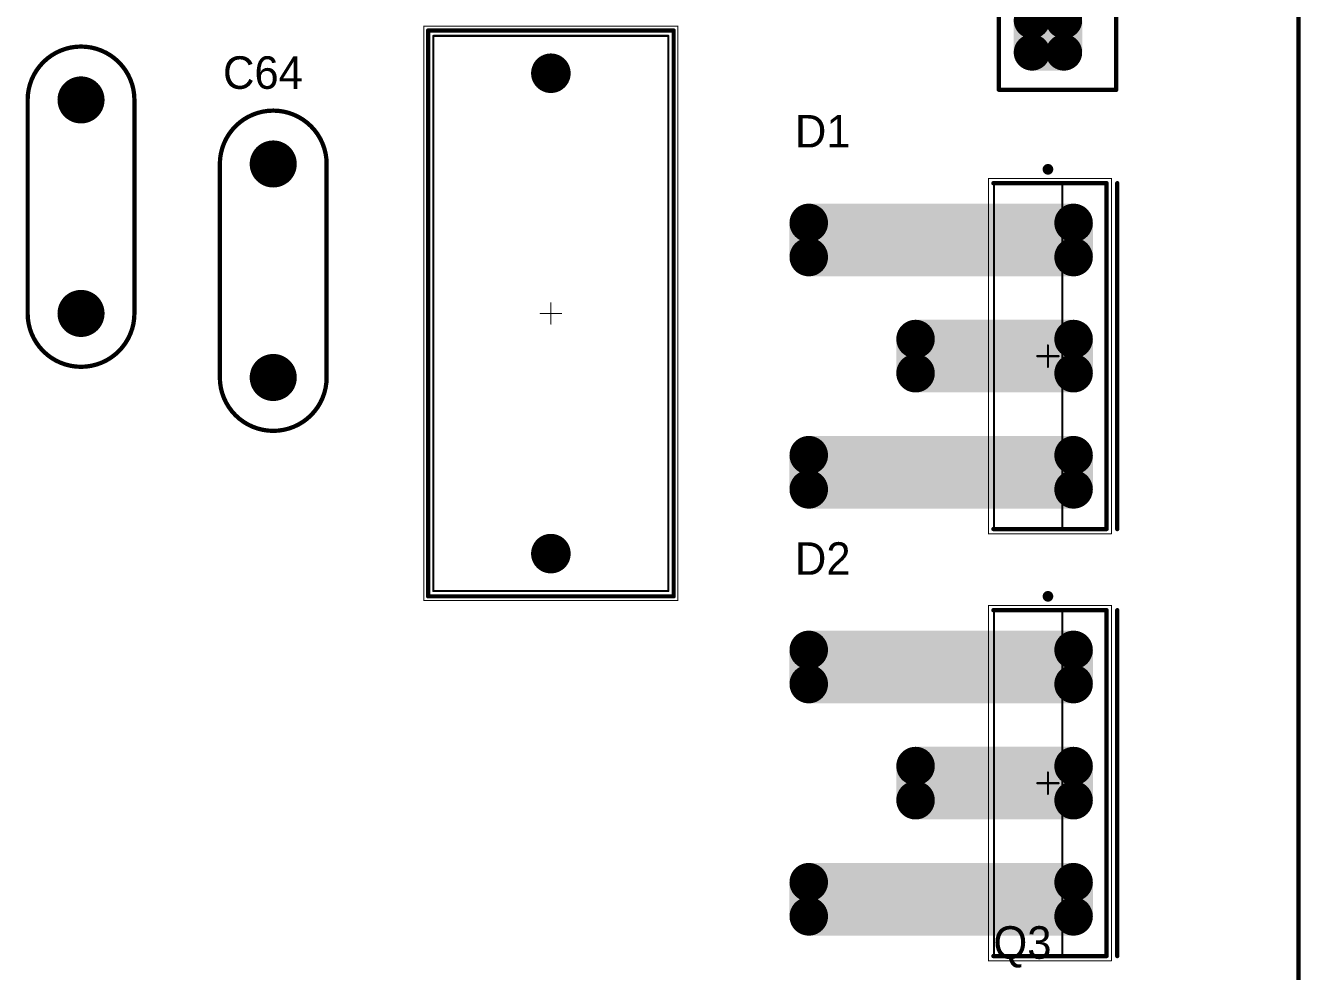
# Model space of a CAD drawing. Header units: millimetres. Extents: x 0 to 230, y -2 to 202.
# Drawn here: x 170.4 to 230.1, y 96.2 to 140.5 of the extents above; entities that cross this region are included whole.
import ezdxf

# ---------------------------------------------------------------- set-up
doc = ezdxf.new("R2010")
doc.units = ezdxf.units.MM
for name, color, linetype in [('BottomLayer', 5, 'Continuous'), ('BottomSolder', 6, 'Continuous'), ('Mechanical13', 56, 'Continuous'), ('Mechanical15', 56, 'Continuous'), ('MultiLayer', 9, 'Continuous'), ('TopLayer', 1, 'Continuous'), ('TopOverlay', 2, 'Continuous'), ('TopSolder', 216, 'Continuous')]:
    doc.layers.add(name, color=color, linetype=linetype)

# ---------------------------------------------------------------- blocks, each defined once
blk = doc.blocks.new('INF_PG_TO247_2_MOD_6')
at = {"layer": 'BottomLayer', "const_width": 0.8}
for points in [[(-11.6, 6.24, 1), (-10.8, 6.24, 1)], [(0.8, 6.24, 1), (1.6, 6.24, 1)], [(-11.6, 4.64, 1), (-10.8, 4.64, 1)], [(0.8, 4.64, 1), (1.6, 4.64, 1)], [(-6.6, 0.8, 1), (-5.8, 0.8, 1)], [(0.8, 0.8, 1), (1.6, 0.8, 1)], [(-6.6, -0.8, 1), (-5.8, -0.8, 1)], [(0.8, -0.8, 1), (1.6, -0.8, 1)], [(-11.6, -4.64, 1), (-10.8, -4.64, 1)], [(0.8, -4.64, 1), (1.6, -4.64, 1)], [(-11.6, -6.24, 1), (-10.8, -6.24, 1)], [(0.8, -6.24, 1), (1.6, -6.24, 1)]]:
    blk.add_lwpolyline(points, format="xyb", close=True, dxfattribs=at)
at = {"layer": 'BottomLayer'}
for points in [[(-11.2, 3.84), (1.2, 3.84), (-11.2, 7.04), (1.2, 7.04)], [(-12, 4.64), (2, 4.64), (-12, 6.24), (2, 6.24)], [(-6.2, -1.6), (1.2, -1.6), (-6.2, 1.6), (1.2, 1.6)], [(-7, -0.8), (2, -0.8), (-7, 0.8), (2, 0.8)], [(-11.2, -7.04), (1.2, -7.04), (-11.2, -3.84), (1.2, -3.84)], [(-12, -6.24), (2, -6.24), (-12, -4.64), (2, -4.64)]]:
    blk.add_solid(points, dxfattribs=at)
at = {"layer": 'BottomSolder', "const_width": 0.902}
for points in [[(-11.651, 6.24, 1), (-10.749, 6.24, 1)], [(0.749, 6.24, 1), (1.651, 6.24, 1)], [(-11.651, 4.64, 1), (-10.749, 4.64, 1)], [(0.749, 4.64, 1), (1.651, 4.64, 1)], [(-6.651, 0.8, 1), (-5.749, 0.8, 1)], [(0.749, 0.8, 1), (1.651, 0.8, 1)], [(-6.651, -0.8, 1), (-5.749, -0.8, 1)], [(0.749, -0.8, 1), (1.651, -0.8, 1)], [(-11.651, -4.64, 1), (-10.749, -4.64, 1)], [(0.749, -4.64, 1), (1.651, -4.64, 1)], [(-11.651, -6.24, 1), (-10.749, -6.24, 1)], [(0.749, -6.24, 1), (1.651, -6.24, 1)]]:
    blk.add_lwpolyline(points, format="xyb", close=True, dxfattribs=at)
at = {"layer": 'BottomSolder'}
for points in [[(-11.2, 3.738), (1.2, 3.738), (-11.2, 7.142), (1.2, 7.142)], [(-12.102, 4.64), (2.102, 4.64), (-12.102, 6.24), (2.102, 6.24)], [(-6.2, -1.702), (1.2, -1.702), (-6.2, 1.702), (1.2, 1.702)], [(-7.102, -0.8), (2.102, -0.8), (-7.102, 0.8), (2.102, 0.8)], [(-11.2, -7.142), (1.2, -7.142), (-11.2, -3.738), (1.2, -3.738)], [(-12.102, -6.24), (2.102, -6.24), (-12.102, -4.64), (2.102, -4.64)]]:
    blk.add_solid(points, dxfattribs=at)
at = {"layer": 'Mechanical13', "const_width": 0.1}
for points in [[(-2.53, -8.075), (-2.53, 8.075)], [(-2.53, 8.075), (2.72, 8.075)], [(0.67, -8.075), (0.67, 8.075)], [(2.72, -8.075), (2.72, 8.075)], [(-2.53, -8.075), (2.72, -8.075)]]:
    blk.add_lwpolyline(points, dxfattribs=at)
at = {"layer": 'Mechanical13', "const_width": 0.05}
for points in [[(-2.555, 8.075, 1), (-2.505, 8.075, 1)], [(-2.555, 8.075, 1), (-2.505, 8.075, 1)], [(0.645, 8.075, 1), (0.695, 8.075, 1)], [(2.695, 8.075, 1), (2.745, 8.075, 1)], [(2.695, 8.075, 1), (2.745, 8.075, 1)], [(-2.555, -8.075, 1), (-2.505, -8.075, 1)], [(-2.555, -8.075, 1), (-2.505, -8.075, 1)], [(0.645, -8.075, 1), (0.695, -8.075, 1)], [(2.695, -8.075, 1), (2.745, -8.075, 1)], [(2.695, -8.075, 1), (2.745, -8.075, 1)]]:
    blk.add_lwpolyline(points, format="xyb", close=True, dxfattribs=at)
at = {"layer": 'Mechanical15'}
for points, const_width in [([(-2.78, 8.325), (2.97, 8.325)], 0.05), ([(-2.78, -8.325), (-2.78, 8.325)], 0.05), ([(2.97, -8.325), (2.97, 8.325)], 0.05), ([(-0.5, 0), (0.5, 0)], 0.1), ([(0, -0.5), (0, 0.5)], 0.1), ([(-2.78, -8.325), (2.97, -8.325)], 0.05)]:
    blk.add_lwpolyline(points, dxfattribs=dict(at, const_width=const_width))
for points, const_width in [([(-2.792, 8.325, 1), (-2.768, 8.325, 1)], 0.025), ([(-2.792, 8.325, 1), (-2.768, 8.325, 1)], 0.025), ([(2.957, 8.325, 1), (2.982, 8.325, 1)], 0.025), ([(2.957, 8.325, 1), (2.982, 8.325, 1)], 0.025), ([(-0.525, 0, 1), (-0.475, 0, 1)], 0.05), ([(-0.025, 0.5, 1), (0.025, 0.5, 1)], 0.05), ([(0.475, 0, 1), (0.525, 0, 1)], 0.05), ([(-0.025, -0.5, 1), (0.025, -0.5, 1)], 0.05), ([(-2.792, -8.325, 1), (-2.768, -8.325, 1)], 0.025), ([(-2.792, -8.325, 1), (-2.768, -8.325, 1)], 0.025), ([(2.957, -8.325, 1), (2.982, -8.325, 1)], 0.025), ([(2.957, -8.325, 1), (2.982, -8.325, 1)], 0.025)]:
    blk.add_lwpolyline(points, format="xyb", close=True, dxfattribs=dict(at, const_width=const_width))
at = {"layer": 'MultiLayer', "const_width": 0.8}
for points in [[(-11.6, 6.24, 1), (-10.8, 6.24, 1)], [(0.8, 6.24, 1), (1.6, 6.24, 1)], [(-11.6, 4.64, 1), (-10.8, 4.64, 1)], [(0.8, 4.64, 1), (1.6, 4.64, 1)], [(-6.6, 0.8, 1), (-5.8, 0.8, 1)], [(0.8, 0.8, 1), (1.6, 0.8, 1)], [(-6.6, -0.8, 1), (-5.8, -0.8, 1)], [(0.8, -0.8, 1), (1.6, -0.8, 1)], [(-11.6, -4.64, 1), (-10.8, -4.64, 1)], [(0.8, -4.64, 1), (1.6, -4.64, 1)], [(-11.6, -6.24, 1), (-10.8, -6.24, 1)], [(0.8, -6.24, 1), (1.6, -6.24, 1)]]:
    blk.add_lwpolyline(points, format="xyb", close=True, dxfattribs=at)
at = {"layer": 'MultiLayer'}
for points in [[(-11.2, 3.84), (1.2, 3.84), (-11.2, 7.04), (1.2, 7.04)], [(-12, 4.64), (2, 4.64), (-12, 6.24), (2, 6.24)], [(-6.2, -1.6), (1.2, -1.6), (-6.2, 1.6), (1.2, 1.6)], [(-7, -0.8), (2, -0.8), (-7, 0.8), (2, 0.8)], [(-11.2, -7.04), (1.2, -7.04), (-11.2, -3.84), (1.2, -3.84)], [(-12, -6.24), (2, -6.24), (-12, -4.64), (2, -4.64)]]:
    blk.add_solid(points, dxfattribs=at)
at = {"layer": 'TopLayer', "const_width": 0.8}
for points in [[(-11.6, 6.24, 1), (-10.8, 6.24, 1)], [(0.8, 6.24, 1), (1.6, 6.24, 1)], [(-11.6, 4.64, 1), (-10.8, 4.64, 1)], [(0.8, 4.64, 1), (1.6, 4.64, 1)], [(-6.6, 0.8, 1), (-5.8, 0.8, 1)], [(0.8, 0.8, 1), (1.6, 0.8, 1)], [(-6.6, -0.8, 1), (-5.8, -0.8, 1)], [(0.8, -0.8, 1), (1.6, -0.8, 1)], [(-11.6, -4.64, 1), (-10.8, -4.64, 1)], [(0.8, -4.64, 1), (1.6, -4.64, 1)], [(-11.6, -6.24, 1), (-10.8, -6.24, 1)], [(0.8, -6.24, 1), (1.6, -6.24, 1)]]:
    blk.add_lwpolyline(points, format="xyb", close=True, dxfattribs=at)
at = {"layer": 'TopLayer'}
for points in [[(-11.2, 3.84), (1.2, 3.84), (-11.2, 7.04), (1.2, 7.04)], [(-12, 4.64), (2, 4.64), (-12, 6.24), (2, 6.24)], [(-6.2, -1.6), (1.2, -1.6), (-6.2, 1.6), (1.2, 1.6)], [(-7, -0.8), (2, -0.8), (-7, 0.8), (2, 0.8)], [(-11.2, -7.04), (1.2, -7.04), (-11.2, -3.84), (1.2, -3.84)], [(-12, -6.24), (2, -6.24), (-12, -4.64), (2, -4.64)]]:
    blk.add_solid(points, dxfattribs=at)
at = {"layer": 'TopOverlay'}
for points, const_width in [([(0.125, 8.75, 1), (-0.125, 8.75, 1)], 0.25), ([(-0.188, 8.75, 1), (-0.063, 8.75, 1)], 0.125), ([(0.063, 8.75, 1), (0.188, 8.75, 1)], 0.125), ([(-2.605, 8.1, 1), (-2.505, 8.1, 1)], 0.1), ([(2.695, 8.1, 1), (2.795, 8.1, 1)], 0.1), ([(2.695, 8.1, 1), (2.795, 8.1, 1)], 0.1), ([(3.195, 8.1, 1), (3.295, 8.1, 1)], 0.1), ([(-2.605, -8.1, 1), (-2.505, -8.1, 1)], 0.1), ([(2.695, -8.1, 1), (2.795, -8.1, 1)], 0.1), ([(2.695, -8.1, 1), (2.795, -8.1, 1)], 0.1), ([(3.195, -8.1, 1), (3.295, -8.1, 1)], 0.1)]:
    blk.add_lwpolyline(points, format="xyb", close=True, dxfattribs=dict(at, const_width=const_width))
at = {"layer": 'TopOverlay', "const_width": 0.2}
for points in [[(-2.555, 8.1), (2.745, 8.1)], [(2.745, -8.1), (2.745, 8.1)], [(3.245, -8.1), (3.245, 8.1)], [(-2.555, -8.1), (2.745, -8.1)]]:
    blk.add_lwpolyline(points, dxfattribs=at)
at = {"layer": 'TopSolder', "const_width": 0.902}
for points in [[(-11.651, 6.24, 1), (-10.749, 6.24, 1)], [(0.749, 6.24, 1), (1.651, 6.24, 1)], [(-11.651, 4.64, 1), (-10.749, 4.64, 1)], [(0.749, 4.64, 1), (1.651, 4.64, 1)], [(-6.651, 0.8, 1), (-5.749, 0.8, 1)], [(0.749, 0.8, 1), (1.651, 0.8, 1)], [(-6.651, -0.8, 1), (-5.749, -0.8, 1)], [(0.749, -0.8, 1), (1.651, -0.8, 1)], [(-11.651, -4.64, 1), (-10.749, -4.64, 1)], [(0.749, -4.64, 1), (1.651, -4.64, 1)], [(-11.651, -6.24, 1), (-10.749, -6.24, 1)], [(0.749, -6.24, 1), (1.651, -6.24, 1)]]:
    blk.add_lwpolyline(points, format="xyb", close=True, dxfattribs=at)
at = {"layer": 'TopSolder'}
for points in [[(-11.2, 3.738), (1.2, 3.738), (-11.2, 7.142), (1.2, 7.142)], [(-12.102, 4.64), (2.102, 4.64), (-12.102, 6.24), (2.102, 6.24)], [(-6.2, -1.702), (1.2, -1.702), (-6.2, 1.702), (1.2, 1.702)], [(-7.102, -0.8), (2.102, -0.8), (-7.102, 0.8), (2.102, 0.8)], [(-11.2, -7.142), (1.2, -7.142), (-11.2, -3.738), (1.2, -3.738)], [(-12.102, -6.24), (2.102, -6.24), (-12.102, -4.64), (2.102, -4.64)]]:
    blk.add_solid(points, dxfattribs=at)
blk = doc.blocks.new('INF_PG_TO247_2_MOD_7')
at = {"layer": 'BottomLayer', "const_width": 0.8}
for points in [[(-11.6, 6.24, 1), (-10.8, 6.24, 1)], [(0.8, 6.24, 1), (1.6, 6.24, 1)], [(-11.6, 4.64, 1), (-10.8, 4.64, 1)], [(0.8, 4.64, 1), (1.6, 4.64, 1)], [(-6.6, 0.8, 1), (-5.8, 0.8, 1)], [(0.8, 0.8, 1), (1.6, 0.8, 1)], [(-6.6, -0.8, 1), (-5.8, -0.8, 1)], [(0.8, -0.8, 1), (1.6, -0.8, 1)], [(-11.6, -4.64, 1), (-10.8, -4.64, 1)], [(0.8, -4.64, 1), (1.6, -4.64, 1)], [(-11.6, -6.24, 1), (-10.8, -6.24, 1)], [(0.8, -6.24, 1), (1.6, -6.24, 1)]]:
    blk.add_lwpolyline(points, format="xyb", close=True, dxfattribs=at)
at = {"layer": 'BottomLayer'}
for points in [[(-11.2, 3.84), (1.2, 3.84), (-11.2, 7.04), (1.2, 7.04)], [(-12, 4.64), (2, 4.64), (-12, 6.24), (2, 6.24)], [(-6.2, -1.6), (1.2, -1.6), (-6.2, 1.6), (1.2, 1.6)], [(-7, -0.8), (2, -0.8), (-7, 0.8), (2, 0.8)], [(-11.2, -7.04), (1.2, -7.04), (-11.2, -3.84), (1.2, -3.84)], [(-12, -6.24), (2, -6.24), (-12, -4.64), (2, -4.64)]]:
    blk.add_solid(points, dxfattribs=at)
at = {"layer": 'BottomSolder', "const_width": 0.902}
for points in [[(-11.651, 6.24, 1), (-10.749, 6.24, 1)], [(0.749, 6.24, 1), (1.651, 6.24, 1)], [(-11.651, 4.64, 1), (-10.749, 4.64, 1)], [(0.749, 4.64, 1), (1.651, 4.64, 1)], [(-6.651, 0.8, 1), (-5.749, 0.8, 1)], [(0.749, 0.8, 1), (1.651, 0.8, 1)], [(-6.651, -0.8, 1), (-5.749, -0.8, 1)], [(0.749, -0.8, 1), (1.651, -0.8, 1)], [(-11.651, -4.64, 1), (-10.749, -4.64, 1)], [(0.749, -4.64, 1), (1.651, -4.64, 1)], [(-11.651, -6.24, 1), (-10.749, -6.24, 1)], [(0.749, -6.24, 1), (1.651, -6.24, 1)]]:
    blk.add_lwpolyline(points, format="xyb", close=True, dxfattribs=at)
at = {"layer": 'BottomSolder'}
for points in [[(-11.2, 3.738), (1.2, 3.738), (-11.2, 7.142), (1.2, 7.142)], [(-12.102, 4.64), (2.102, 4.64), (-12.102, 6.24), (2.102, 6.24)], [(-6.2, -1.702), (1.2, -1.702), (-6.2, 1.702), (1.2, 1.702)], [(-7.102, -0.8), (2.102, -0.8), (-7.102, 0.8), (2.102, 0.8)], [(-11.2, -7.142), (1.2, -7.142), (-11.2, -3.738), (1.2, -3.738)], [(-12.102, -6.24), (2.102, -6.24), (-12.102, -4.64), (2.102, -4.64)]]:
    blk.add_solid(points, dxfattribs=at)
at = {"layer": 'Mechanical13', "const_width": 0.1}
for points in [[(-2.53, -8.075), (-2.53, 8.075)], [(-2.53, 8.075), (2.72, 8.075)], [(0.67, -8.075), (0.67, 8.075)], [(2.72, -8.075), (2.72, 8.075)], [(-2.53, -8.075), (2.72, -8.075)]]:
    blk.add_lwpolyline(points, dxfattribs=at)
at = {"layer": 'Mechanical13', "const_width": 0.05}
for points in [[(-2.555, 8.075, 1), (-2.505, 8.075, 1)], [(-2.555, 8.075, 1), (-2.505, 8.075, 1)], [(0.645, 8.075, 1), (0.695, 8.075, 1)], [(2.695, 8.075, 1), (2.745, 8.075, 1)], [(2.695, 8.075, 1), (2.745, 8.075, 1)], [(-2.555, -8.075, 1), (-2.505, -8.075, 1)], [(-2.555, -8.075, 1), (-2.505, -8.075, 1)], [(0.645, -8.075, 1), (0.695, -8.075, 1)], [(2.695, -8.075, 1), (2.745, -8.075, 1)], [(2.695, -8.075, 1), (2.745, -8.075, 1)]]:
    blk.add_lwpolyline(points, format="xyb", close=True, dxfattribs=at)
at = {"layer": 'Mechanical15'}
for points, const_width in [([(-2.78, 8.325), (2.97, 8.325)], 0.05), ([(-2.78, -8.325), (-2.78, 8.325)], 0.05), ([(2.97, -8.325), (2.97, 8.325)], 0.05), ([(-0.5, 0), (0.5, 0)], 0.1), ([(0, -0.5), (0, 0.5)], 0.1), ([(-2.78, -8.325), (2.97, -8.325)], 0.05)]:
    blk.add_lwpolyline(points, dxfattribs=dict(at, const_width=const_width))
for points, const_width in [([(-2.792, 8.325, 1), (-2.768, 8.325, 1)], 0.025), ([(-2.792, 8.325, 1), (-2.768, 8.325, 1)], 0.025), ([(2.957, 8.325, 1), (2.982, 8.325, 1)], 0.025), ([(2.957, 8.325, 1), (2.982, 8.325, 1)], 0.025), ([(-0.525, 0, 1), (-0.475, 0, 1)], 0.05), ([(-0.025, 0.5, 1), (0.025, 0.5, 1)], 0.05), ([(0.475, 0, 1), (0.525, 0, 1)], 0.05), ([(-0.025, -0.5, 1), (0.025, -0.5, 1)], 0.05), ([(-2.792, -8.325, 1), (-2.768, -8.325, 1)], 0.025), ([(-2.792, -8.325, 1), (-2.768, -8.325, 1)], 0.025), ([(2.957, -8.325, 1), (2.982, -8.325, 1)], 0.025), ([(2.957, -8.325, 1), (2.982, -8.325, 1)], 0.025)]:
    blk.add_lwpolyline(points, format="xyb", close=True, dxfattribs=dict(at, const_width=const_width))
at = {"layer": 'MultiLayer', "const_width": 0.8}
for points in [[(-11.6, 6.24, 1), (-10.8, 6.24, 1)], [(0.8, 6.24, 1), (1.6, 6.24, 1)], [(-11.6, 4.64, 1), (-10.8, 4.64, 1)], [(0.8, 4.64, 1), (1.6, 4.64, 1)], [(-6.6, 0.8, 1), (-5.8, 0.8, 1)], [(0.8, 0.8, 1), (1.6, 0.8, 1)], [(-6.6, -0.8, 1), (-5.8, -0.8, 1)], [(0.8, -0.8, 1), (1.6, -0.8, 1)], [(-11.6, -4.64, 1), (-10.8, -4.64, 1)], [(0.8, -4.64, 1), (1.6, -4.64, 1)], [(-11.6, -6.24, 1), (-10.8, -6.24, 1)], [(0.8, -6.24, 1), (1.6, -6.24, 1)]]:
    blk.add_lwpolyline(points, format="xyb", close=True, dxfattribs=at)
at = {"layer": 'MultiLayer'}
for points in [[(-11.2, 3.84), (1.2, 3.84), (-11.2, 7.04), (1.2, 7.04)], [(-12, 4.64), (2, 4.64), (-12, 6.24), (2, 6.24)], [(-6.2, -1.6), (1.2, -1.6), (-6.2, 1.6), (1.2, 1.6)], [(-7, -0.8), (2, -0.8), (-7, 0.8), (2, 0.8)], [(-11.2, -7.04), (1.2, -7.04), (-11.2, -3.84), (1.2, -3.84)], [(-12, -6.24), (2, -6.24), (-12, -4.64), (2, -4.64)]]:
    blk.add_solid(points, dxfattribs=at)
at = {"layer": 'TopLayer', "const_width": 0.8}
for points in [[(-11.6, 6.24, 1), (-10.8, 6.24, 1)], [(0.8, 6.24, 1), (1.6, 6.24, 1)], [(-11.6, 4.64, 1), (-10.8, 4.64, 1)], [(0.8, 4.64, 1), (1.6, 4.64, 1)], [(-6.6, 0.8, 1), (-5.8, 0.8, 1)], [(0.8, 0.8, 1), (1.6, 0.8, 1)], [(-6.6, -0.8, 1), (-5.8, -0.8, 1)], [(0.8, -0.8, 1), (1.6, -0.8, 1)], [(-11.6, -4.64, 1), (-10.8, -4.64, 1)], [(0.8, -4.64, 1), (1.6, -4.64, 1)], [(-11.6, -6.24, 1), (-10.8, -6.24, 1)], [(0.8, -6.24, 1), (1.6, -6.24, 1)]]:
    blk.add_lwpolyline(points, format="xyb", close=True, dxfattribs=at)
at = {"layer": 'TopLayer'}
for points in [[(-11.2, 3.84), (1.2, 3.84), (-11.2, 7.04), (1.2, 7.04)], [(-12, 4.64), (2, 4.64), (-12, 6.24), (2, 6.24)], [(-6.2, -1.6), (1.2, -1.6), (-6.2, 1.6), (1.2, 1.6)], [(-7, -0.8), (2, -0.8), (-7, 0.8), (2, 0.8)], [(-11.2, -7.04), (1.2, -7.04), (-11.2, -3.84), (1.2, -3.84)], [(-12, -6.24), (2, -6.24), (-12, -4.64), (2, -4.64)]]:
    blk.add_solid(points, dxfattribs=at)
at = {"layer": 'TopOverlay'}
for points, const_width in [([(0.125, 8.75, 1), (-0.125, 8.75, 1)], 0.25), ([(-0.188, 8.75, 1), (-0.063, 8.75, 1)], 0.125), ([(0.063, 8.75, 1), (0.188, 8.75, 1)], 0.125), ([(-2.605, 8.1, 1), (-2.505, 8.1, 1)], 0.1), ([(2.695, 8.1, 1), (2.795, 8.1, 1)], 0.1), ([(2.695, 8.1, 1), (2.795, 8.1, 1)], 0.1), ([(3.195, 8.1, 1), (3.295, 8.1, 1)], 0.1), ([(-2.605, -8.1, 1), (-2.505, -8.1, 1)], 0.1), ([(2.695, -8.1, 1), (2.795, -8.1, 1)], 0.1), ([(2.695, -8.1, 1), (2.795, -8.1, 1)], 0.1), ([(3.195, -8.1, 1), (3.295, -8.1, 1)], 0.1)]:
    blk.add_lwpolyline(points, format="xyb", close=True, dxfattribs=dict(at, const_width=const_width))
at = {"layer": 'TopOverlay', "const_width": 0.2}
for points in [[(-2.555, 8.1), (2.745, 8.1)], [(2.745, -8.1), (2.745, 8.1)], [(3.245, -8.1), (3.245, 8.1)], [(-2.555, -8.1), (2.745, -8.1)]]:
    blk.add_lwpolyline(points, dxfattribs=at)
at = {"layer": 'TopSolder', "const_width": 0.902}
for points in [[(-11.651, 6.24, 1), (-10.749, 6.24, 1)], [(0.749, 6.24, 1), (1.651, 6.24, 1)], [(-11.651, 4.64, 1), (-10.749, 4.64, 1)], [(0.749, 4.64, 1), (1.651, 4.64, 1)], [(-6.651, 0.8, 1), (-5.749, 0.8, 1)], [(0.749, 0.8, 1), (1.651, 0.8, 1)], [(-6.651, -0.8, 1), (-5.749, -0.8, 1)], [(0.749, -0.8, 1), (1.651, -0.8, 1)], [(-11.651, -4.64, 1), (-10.749, -4.64, 1)], [(0.749, -4.64, 1), (1.651, -4.64, 1)], [(-11.651, -6.24, 1), (-10.749, -6.24, 1)], [(0.749, -6.24, 1), (1.651, -6.24, 1)]]:
    blk.add_lwpolyline(points, format="xyb", close=True, dxfattribs=at)
at = {"layer": 'TopSolder'}
for points in [[(-11.2, 3.738), (1.2, 3.738), (-11.2, 7.142), (1.2, 7.142)], [(-12.102, 4.64), (2.102, 4.64), (-12.102, 6.24), (2.102, 6.24)], [(-6.2, -1.702), (1.2, -1.702), (-6.2, 1.702), (1.2, 1.702)], [(-7.102, -0.8), (2.102, -0.8), (-7.102, 0.8), (2.102, 0.8)], [(-11.2, -7.142), (1.2, -7.142), (-11.2, -3.738), (1.2, -3.738)], [(-12.102, -6.24), (2.102, -6.24), (-12.102, -4.64), (2.102, -4.64)]]:
    blk.add_solid(points, dxfattribs=at)
blk = doc.blocks.new('L26_W11_H20_P22_5_CS_17')
at = {"layer": 'BottomLayer', "const_width": 0.825}
for points in [[(-11.662, 0, 1), (-10.838, 0, 1)], [(10.838, 0, 1), (11.662, 0, 1)]]:
    blk.add_lwpolyline(points, format="xyb", close=True, dxfattribs=at)
at = {"layer": 'BottomSolder', "const_width": 0.927}
for points in [[(-11.713, 0, 1), (-10.787, 0, 1)], [(10.787, 0, 1), (11.713, 0, 1)]]:
    blk.add_lwpolyline(points, format="xyb", close=True, dxfattribs=at)
at = {"layer": 'Mechanical13', "const_width": 0.1}
for points in [[(-13, -5.5), (-13, 5.5)], [(13, 5.5), (-13, 5.5)], [(13, -5.5), (13, 5.5)], [(13, -5.5), (-13, -5.5)]]:
    blk.add_lwpolyline(points, dxfattribs=at)
at = {"layer": 'Mechanical13', "const_width": 0.05}
for points in [[(-13.025, 5.5, 1), (-12.975, 5.5, 1)], [(-13.025, 5.5, 1), (-12.975, 5.5, 1)], [(12.975, 5.5, 1), (13.025, 5.5, 1)], [(12.975, 5.5, 1), (13.025, 5.5, 1)], [(-13.025, -5.5, 1), (-12.975, -5.5, 1)], [(-13.025, -5.5, 1), (-12.975, -5.5, 1)], [(12.975, -5.5, 1), (13.025, -5.5, 1)], [(12.975, -5.5, 1), (13.025, -5.5, 1)]]:
    blk.add_lwpolyline(points, format="xyb", close=True, dxfattribs=at)
at = {"layer": 'Mechanical15', "const_width": 0.05}
for points in [[(13.45, 5.95), (-13.45, 5.95)], [(-13.45, -5.95), (-13.45, 5.95)], [(13.45, -5.95), (13.45, 5.95)], [(0.5, 0), (-0.5, 0)], [(0, -0.5), (0, 0.5)], [(13.45, -5.95), (-13.45, -5.95)]]:
    blk.add_lwpolyline(points, dxfattribs=at)
at = {"layer": 'Mechanical15', "const_width": 0.025}
for points in [[(-13.463, 5.95, 1), (-13.438, 5.95, 1)], [(-13.463, 5.95, 1), (-13.438, 5.95, 1)], [(13.438, 5.95, 1), (13.463, 5.95, 1)], [(13.438, 5.95, 1), (13.463, 5.95, 1)], [(-0.512, 0, 1), (-0.487, 0, 1)], [(-0.012, 0.5, 1), (0.012, 0.5, 1)], [(0.487, 0, 1), (0.512, 0, 1)], [(-0.012, -0.5, 1), (0.012, -0.5, 1)], [(-13.463, -5.95, 1), (-13.438, -5.95, 1)], [(-13.463, -5.95, 1), (-13.438, -5.95, 1)], [(13.438, -5.95, 1), (13.463, -5.95, 1)], [(13.438, -5.95, 1), (13.463, -5.95, 1)]]:
    blk.add_lwpolyline(points, format="xyb", close=True, dxfattribs=at)
at = {"layer": 'MultiLayer', "const_width": 0.825}
for points in [[(-11.662, 0, 1), (-10.838, 0, 1)], [(10.838, 0, 1), (11.662, 0, 1)]]:
    blk.add_lwpolyline(points, format="xyb", close=True, dxfattribs=at)
at = {"layer": 'TopLayer', "const_width": 0.825}
for points in [[(-11.662, 0, 1), (-10.838, 0, 1)], [(10.838, 0, 1), (11.662, 0, 1)]]:
    blk.add_lwpolyline(points, format="xyb", close=True, dxfattribs=at)
at = {"layer": 'TopOverlay', "const_width": 0.2}
for points in [[(13.25, 5.75), (-13.25, 5.75)], [(-13.25, -5.75), (-13.25, 5.75)], [(13.25, -5.75), (13.25, 5.75)], [(13.25, -5.75), (-13.25, -5.75)]]:
    blk.add_lwpolyline(points, dxfattribs=at)
at = {"layer": 'TopOverlay', "const_width": 0.1}
for points in [[(-13.3, 5.75, 1), (-13.2, 5.75, 1)], [(-13.3, 5.75, 1), (-13.2, 5.75, 1)], [(13.2, 5.75, 1), (13.3, 5.75, 1)], [(13.2, 5.75, 1), (13.3, 5.75, 1)], [(-13.3, -5.75, 1), (-13.2, -5.75, 1)], [(-13.3, -5.75, 1), (-13.2, -5.75, 1)], [(13.2, -5.75, 1), (13.3, -5.75, 1)], [(13.2, -5.75, 1), (13.3, -5.75, 1)]]:
    blk.add_lwpolyline(points, format="xyb", close=True, dxfattribs=at)
at = {"layer": 'TopSolder', "const_width": 0.927}
for points in [[(-11.713, 0, 1), (-10.787, 0, 1)], [(10.787, 0, 1), (11.713, 0, 1)]]:
    blk.add_lwpolyline(points, format="xyb", close=True, dxfattribs=at)
blk = doc.blocks.new('PB4010_41')
at = {"layer": 'BottomLayer', "const_width": 0.75}
for points in [[(-1.125, 0.75, 1), (-0.375, 0.75, 1)], [(0.375, 0.75, 1), (1.125, 0.75, 1)], [(8.875, 0.75, 1), (9.625, 0.75, 1)], [(10.375, 0.75, 1), (11.125, 0.75, 1)], [(16.375, 0.75, 1), (17.125, 0.75, 1)], [(17.875, 0.75, 1), (18.625, 0.75, 1)], [(23.875, 0.75, 1), (24.625, 0.75, 1)], [(25.375, 0.75, 1), (26.125, 0.75, 1)], [(-1.125, -0.75, 1), (-0.375, -0.75, 1)], [(0.375, -0.75, 1), (1.125, -0.75, 1)], [(8.875, -0.75, 1), (9.625, -0.75, 1)], [(10.375, -0.75, 1), (11.125, -0.75, 1)], [(16.375, -0.75, 1), (17.125, -0.75, 1)], [(17.875, -0.75, 1), (18.625, -0.75, 1)], [(23.875, -0.75, 1), (24.625, -0.75, 1)], [(25.375, -0.75, 1), (26.125, -0.75, 1)]]:
    blk.add_lwpolyline(points, format="xyb", close=True, dxfattribs=at)
at = {"layer": 'BottomLayer'}
for points in [[(-0.75, -1.5), (0.75, -1.5), (-0.75, 1.5), (0.75, 1.5)], [(9.25, -1.5), (10.75, -1.5), (9.25, 1.5), (10.75, 1.5)], [(16.75, -1.5), (18.25, -1.5), (16.75, 1.5), (18.25, 1.5)], [(24.25, -1.5), (25.75, -1.5), (24.25, 1.5), (25.75, 1.5)], [(-1.5, -0.75), (1.5, -0.75), (-1.5, 0.75), (1.5, 0.75)], [(8.5, -0.75), (11.5, -0.75), (8.5, 0.75), (11.5, 0.75)], [(16, -0.75), (19, -0.75), (16, 0.75), (19, 0.75)], [(23.5, -0.75), (26.5, -0.75), (23.5, 0.75), (26.5, 0.75)]]:
    blk.add_solid(points, dxfattribs=at)
at = {"layer": 'BottomSolder', "const_width": 0.852}
for points in [[(-1.176, 0.75, 1), (-0.324, 0.75, 1)], [(0.324, 0.75, 1), (1.176, 0.75, 1)], [(8.824, 0.75, 1), (9.676, 0.75, 1)], [(10.324, 0.75, 1), (11.176, 0.75, 1)], [(16.324, 0.75, 1), (17.176, 0.75, 1)], [(17.824, 0.75, 1), (18.676, 0.75, 1)], [(23.824, 0.75, 1), (24.676, 0.75, 1)], [(25.324, 0.75, 1), (26.176, 0.75, 1)], [(-1.176, -0.75, 1), (-0.324, -0.75, 1)], [(0.324, -0.75, 1), (1.176, -0.75, 1)], [(8.824, -0.75, 1), (9.676, -0.75, 1)], [(10.324, -0.75, 1), (11.176, -0.75, 1)], [(16.324, -0.75, 1), (17.176, -0.75, 1)], [(17.824, -0.75, 1), (18.676, -0.75, 1)], [(23.824, -0.75, 1), (24.676, -0.75, 1)], [(25.324, -0.75, 1), (26.176, -0.75, 1)]]:
    blk.add_lwpolyline(points, format="xyb", close=True, dxfattribs=at)
at = {"layer": 'BottomSolder'}
for points in [[(-0.75, -1.602), (0.75, -1.602), (-0.75, 1.602), (0.75, 1.602)], [(9.25, -1.602), (10.75, -1.602), (9.25, 1.602), (10.75, 1.602)], [(16.75, -1.602), (18.25, -1.602), (16.75, 1.602), (18.25, 1.602)], [(24.25, -1.602), (25.75, -1.602), (24.25, 1.602), (25.75, 1.602)], [(-1.602, -0.75), (1.602, -0.75), (-1.602, 0.75), (1.602, 0.75)], [(8.398, -0.75), (11.602, -0.75), (8.398, 0.75), (11.602, 0.75)], [(15.898, -0.75), (19.102, -0.75), (15.898, 0.75), (19.102, 0.75)], [(23.398, -0.75), (26.602, -0.75), (23.398, 0.75), (26.602, 0.75)]]:
    blk.add_solid(points, dxfattribs=at)
at = {"layer": 'MultiLayer', "const_width": 0.75}
for points in [[(-1.125, 0.75, 1), (-0.375, 0.75, 1)], [(0.375, 0.75, 1), (1.125, 0.75, 1)], [(8.875, 0.75, 1), (9.625, 0.75, 1)], [(10.375, 0.75, 1), (11.125, 0.75, 1)], [(16.375, 0.75, 1), (17.125, 0.75, 1)], [(17.875, 0.75, 1), (18.625, 0.75, 1)], [(23.875, 0.75, 1), (24.625, 0.75, 1)], [(25.375, 0.75, 1), (26.125, 0.75, 1)], [(-1.125, -0.75, 1), (-0.375, -0.75, 1)], [(0.375, -0.75, 1), (1.125, -0.75, 1)], [(8.875, -0.75, 1), (9.625, -0.75, 1)], [(10.375, -0.75, 1), (11.125, -0.75, 1)], [(16.375, -0.75, 1), (17.125, -0.75, 1)], [(17.875, -0.75, 1), (18.625, -0.75, 1)], [(23.875, -0.75, 1), (24.625, -0.75, 1)], [(25.375, -0.75, 1), (26.125, -0.75, 1)]]:
    blk.add_lwpolyline(points, format="xyb", close=True, dxfattribs=at)
at = {"layer": 'MultiLayer'}
for points in [[(-0.75, -1.5), (0.75, -1.5), (-0.75, 1.5), (0.75, 1.5)], [(9.25, -1.5), (10.75, -1.5), (9.25, 1.5), (10.75, 1.5)], [(16.75, -1.5), (18.25, -1.5), (16.75, 1.5), (18.25, 1.5)], [(24.25, -1.5), (25.75, -1.5), (24.25, 1.5), (25.75, 1.5)], [(-1.5, -0.75), (1.5, -0.75), (-1.5, 0.75), (1.5, 0.75)], [(8.5, -0.75), (11.5, -0.75), (8.5, 0.75), (11.5, 0.75)], [(16, -0.75), (19, -0.75), (16, 0.75), (19, 0.75)], [(23.5, -0.75), (26.5, -0.75), (23.5, 0.75), (26.5, 0.75)]]:
    blk.add_solid(points, dxfattribs=at)
at = {"layer": 'TopLayer', "const_width": 0.75}
for points in [[(-1.125, 0.75, 1), (-0.375, 0.75, 1)], [(0.375, 0.75, 1), (1.125, 0.75, 1)], [(8.875, 0.75, 1), (9.625, 0.75, 1)], [(10.375, 0.75, 1), (11.125, 0.75, 1)], [(16.375, 0.75, 1), (17.125, 0.75, 1)], [(17.875, 0.75, 1), (18.625, 0.75, 1)], [(23.875, 0.75, 1), (24.625, 0.75, 1)], [(25.375, 0.75, 1), (26.125, 0.75, 1)], [(-1.125, -0.75, 1), (-0.375, -0.75, 1)], [(0.375, -0.75, 1), (1.125, -0.75, 1)], [(8.875, -0.75, 1), (9.625, -0.75, 1)], [(10.375, -0.75, 1), (11.125, -0.75, 1)], [(16.375, -0.75, 1), (17.125, -0.75, 1)], [(17.875, -0.75, 1), (18.625, -0.75, 1)], [(23.875, -0.75, 1), (24.625, -0.75, 1)], [(25.375, -0.75, 1), (26.125, -0.75, 1)]]:
    blk.add_lwpolyline(points, format="xyb", close=True, dxfattribs=at)
at = {"layer": 'TopLayer'}
for points in [[(-0.75, -1.5), (0.75, -1.5), (-0.75, 1.5), (0.75, 1.5)], [(9.25, -1.5), (10.75, -1.5), (9.25, 1.5), (10.75, 1.5)], [(16.75, -1.5), (18.25, -1.5), (16.75, 1.5), (18.25, 1.5)], [(24.25, -1.5), (25.75, -1.5), (24.25, 1.5), (25.75, 1.5)], [(-1.5, -0.75), (1.5, -0.75), (-1.5, 0.75), (1.5, 0.75)], [(8.5, -0.75), (11.5, -0.75), (8.5, 0.75), (11.5, 0.75)], [(16, -0.75), (19, -0.75), (16, 0.75), (19, 0.75)], [(23.5, -0.75), (26.5, -0.75), (23.5, 0.75), (26.5, 0.75)]]:
    blk.add_solid(points, dxfattribs=at)
at = {"layer": 'TopOverlay', "const_width": 0.2}
for points in [[(27.5, 3.2), (-2.5, 3.2)], [(-2.5, -1.8), (-2.5, 3.2)], [(27.5, -2.3), (27.5, 3.2)], [(-2.5, -2), (-2.5, -1.8)], [(-2.2, -2.3), (-2.5, -2)], [(27.5, -2.3), (-2.2, -2.3)]]:
    blk.add_lwpolyline(points, dxfattribs=at)
at = {"layer": 'TopOverlay', "const_width": 0.1}
for points in [[(-2.55, 3.2, 1), (-2.45, 3.2, 1)], [(-2.55, 3.2, 1), (-2.45, 3.2, 1)], [(27.45, 3.2, 1), (27.55, 3.2, 1)], [(27.45, 3.2, 1), (27.55, 3.2, 1)], [(-2.55, -1.8, 1), (-2.45, -1.8, 1)], [(-2.55, -1.8, 1), (-2.45, -1.8, 1)], [(-2.55, -2, 1), (-2.45, -2, 1)], [(-2.55, -2, 1), (-2.45, -2, 1)], [(-2.25, -2.3, 1), (-2.15, -2.3, 1)], [(-2.25, -2.3, 1), (-2.15, -2.3, 1)], [(27.45, -2.3, 1), (27.55, -2.3, 1)], [(27.45, -2.3, 1), (27.55, -2.3, 1)]]:
    blk.add_lwpolyline(points, format="xyb", close=True, dxfattribs=at)
at = {"layer": 'TopSolder', "const_width": 0.852}
for points in [[(-1.176, 0.75, 1), (-0.324, 0.75, 1)], [(0.324, 0.75, 1), (1.176, 0.75, 1)], [(8.824, 0.75, 1), (9.676, 0.75, 1)], [(10.324, 0.75, 1), (11.176, 0.75, 1)], [(16.324, 0.75, 1), (17.176, 0.75, 1)], [(17.824, 0.75, 1), (18.676, 0.75, 1)], [(23.824, 0.75, 1), (24.676, 0.75, 1)], [(25.324, 0.75, 1), (26.176, 0.75, 1)], [(-1.176, -0.75, 1), (-0.324, -0.75, 1)], [(0.324, -0.75, 1), (1.176, -0.75, 1)], [(8.824, -0.75, 1), (9.676, -0.75, 1)], [(10.324, -0.75, 1), (11.176, -0.75, 1)], [(16.324, -0.75, 1), (17.176, -0.75, 1)], [(17.824, -0.75, 1), (18.676, -0.75, 1)], [(23.824, -0.75, 1), (24.676, -0.75, 1)], [(25.324, -0.75, 1), (26.176, -0.75, 1)]]:
    blk.add_lwpolyline(points, format="xyb", close=True, dxfattribs=at)
at = {"layer": 'TopSolder'}
for points in [[(-0.75, -1.602), (0.75, -1.602), (-0.75, 1.602), (0.75, 1.602)], [(9.25, -1.602), (10.75, -1.602), (9.25, 1.602), (10.75, 1.602)], [(16.75, -1.602), (18.25, -1.602), (16.75, 1.602), (18.25, 1.602)], [(24.25, -1.602), (25.75, -1.602), (24.25, 1.602), (25.75, 1.602)], [(-1.602, -0.75), (1.602, -0.75), (-1.602, 0.75), (1.602, 0.75)], [(8.398, -0.75), (11.602, -0.75), (8.398, 0.75), (11.602, 0.75)], [(15.898, -0.75), (19.102, -0.75), (15.898, 0.75), (19.102, 0.75)], [(23.398, -0.75), (26.602, -0.75), (23.398, 0.75), (26.602, 0.75)]]:
    blk.add_solid(points, dxfattribs=at)
blk = doc.blocks.new('VY1472M61Y5UC63V0_42')
at = {"layer": 'BottomLayer', "const_width": 1}
for points in [[(-0.5, 0, 1), (0.5, 0, 1)], [(9.5, 0, 1), (10.5, 0, 1)]]:
    blk.add_lwpolyline(points, format="xyb", close=True, dxfattribs=at)
at = {"layer": 'BottomSolder', "const_width": 1.102}
for points in [[(-0.551, 0, 1), (0.551, 0, 1)], [(9.449, 0, 1), (10.551, 0, 1)]]:
    blk.add_lwpolyline(points, format="xyb", close=True, dxfattribs=at)
at = {"layer": 'MultiLayer', "const_width": 1}
for points in [[(-0.5, 0, 1), (0.5, 0, 1)], [(9.5, 0, 1), (10.5, 0, 1)]]:
    blk.add_lwpolyline(points, format="xyb", close=True, dxfattribs=at)
at = {"layer": 'TopLayer', "const_width": 1}
for points in [[(-0.5, 0, 1), (0.5, 0, 1)], [(9.5, 0, 1), (10.5, 0, 1)]]:
    blk.add_lwpolyline(points, format="xyb", close=True, dxfattribs=at)
at = {"layer": 'TopOverlay', "const_width": 0.2}
for points in [[(0, -2.5, -1), (0, 2.5)], [(10, 2.5, -1), (10, -2.5)]]:
    blk.add_lwpolyline(points, format="xyb", dxfattribs=at)
for points in [[(10, 2.5), (0, 2.5)], [(10, -2.5), (0, -2.5)]]:
    blk.add_lwpolyline(points, dxfattribs=at)
at = {"layer": 'TopOverlay', "const_width": 0.1}
for points in [[(-0.05, 2.5, 1), (0.05, 2.5, 1)], [(-0.05, 2.5, 1), (0.05, 2.5, 1)], [(9.95, 2.5, 1), (10.05, 2.5, 1)], [(9.95, 2.5, 1), (10.05, 2.5, 1)], [(-0.05, -2.5, 1), (0.05, -2.5, 1)], [(-0.05, -2.5, 1), (0.05, -2.5, 1)], [(9.95, -2.5, 1), (10.05, -2.5, 1)], [(9.95, -2.5, 1), (10.05, -2.5, 1)]]:
    blk.add_lwpolyline(points, format="xyb", close=True, dxfattribs=at)
at = {"layer": 'TopSolder', "const_width": 1.102}
for points in [[(-0.551, 0, 1), (0.551, 0, 1)], [(9.449, 0, 1), (10.551, 0, 1)]]:
    blk.add_lwpolyline(points, format="xyb", close=True, dxfattribs=at)
blk = doc.blocks.new('VY1472M61Y5UC63V0_46')
at = {"layer": 'BottomLayer', "const_width": 1}
for points in [[(-0.5, 0, 1), (0.5, 0, 1)], [(9.5, 0, 1), (10.5, 0, 1)]]:
    blk.add_lwpolyline(points, format="xyb", close=True, dxfattribs=at)
at = {"layer": 'BottomSolder', "const_width": 1.102}
for points in [[(-0.551, 0, 1), (0.551, 0, 1)], [(9.449, 0, 1), (10.551, 0, 1)]]:
    blk.add_lwpolyline(points, format="xyb", close=True, dxfattribs=at)
at = {"layer": 'MultiLayer', "const_width": 1}
for points in [[(-0.5, 0, 1), (0.5, 0, 1)], [(9.5, 0, 1), (10.5, 0, 1)]]:
    blk.add_lwpolyline(points, format="xyb", close=True, dxfattribs=at)
at = {"layer": 'TopLayer', "const_width": 1}
for points in [[(-0.5, 0, 1), (0.5, 0, 1)], [(9.5, 0, 1), (10.5, 0, 1)]]:
    blk.add_lwpolyline(points, format="xyb", close=True, dxfattribs=at)
at = {"layer": 'TopOverlay', "const_width": 0.2}
for points in [[(0, -2.5, -1), (0, 2.5)], [(10, 2.5, -1), (10, -2.5)]]:
    blk.add_lwpolyline(points, format="xyb", dxfattribs=at)
for points in [[(0, 2.5), (10, 2.5)], [(0, -2.5), (10, -2.5)]]:
    blk.add_lwpolyline(points, dxfattribs=at)
at = {"layer": 'TopOverlay', "const_width": 0.1}
for points in [[(-0.05, 2.5, 1), (0.05, 2.5, 1)], [(-0.05, 2.5, 1), (0.05, 2.5, 1)], [(9.95, 2.5, 1), (10.05, 2.5, 1)], [(9.95, 2.5, 1), (10.05, 2.5, 1)], [(-0.05, -2.5, 1), (0.05, -2.5, 1)], [(-0.05, -2.5, 1), (0.05, -2.5, 1)], [(9.95, -2.5, 1), (10.05, -2.5, 1)], [(9.95, -2.5, 1), (10.05, -2.5, 1)]]:
    blk.add_lwpolyline(points, format="xyb", close=True, dxfattribs=at)
at = {"layer": 'TopSolder', "const_width": 1.102}
for points in [[(-0.551, 0, 1), (0.551, 0, 1)], [(9.449, 0, 1), (10.551, 0, 1)]]:
    blk.add_lwpolyline(points, format="xyb", close=True, dxfattribs=at)

msp = doc.modelspace()

# ---------------------------------------------------------------- linework, layer by layer
at = {"layer": 'TopOverlay', "const_width": 0.2}
msp.add_lwpolyline([(230, 0), (230, 200)], dxfattribs=at)

# ---------------------------------------------------------------- block references
for name, p, rotation in [('PB4010_41', (218.275, 164.975), 270), ('L26_W11_H20_P22_5_CS_17', (195, 127), 270), ('VY1472M61Y5UC63V0_42', (173, 137), 270), ('VY1472M61Y5UC63V0_46', (182, 124), 90)]:
    msp.add_blockref(name, p, dxfattribs=dict(rotation=rotation))
for name, p in [('INF_PG_TO247_2_MOD_7', (218.275, 125)), ('INF_PG_TO247_2_MOD_6', (218.275, 105))]:
    msp.add_blockref(name, p)

# ---------------------------------------------------------------- texts
at = {"layer": 'TopOverlay'}
for s, p in [('C64', (179.648, 137.519)), ('D1', (206.426, 134.772)), ('D2', (206.426, 114.757)), ('Q3', (215.722, 96.774))]:
    msp.add_text(s, height=1.524, dxfattribs=at).set_placement(p)

doc.saveas('drawing.dxf')
